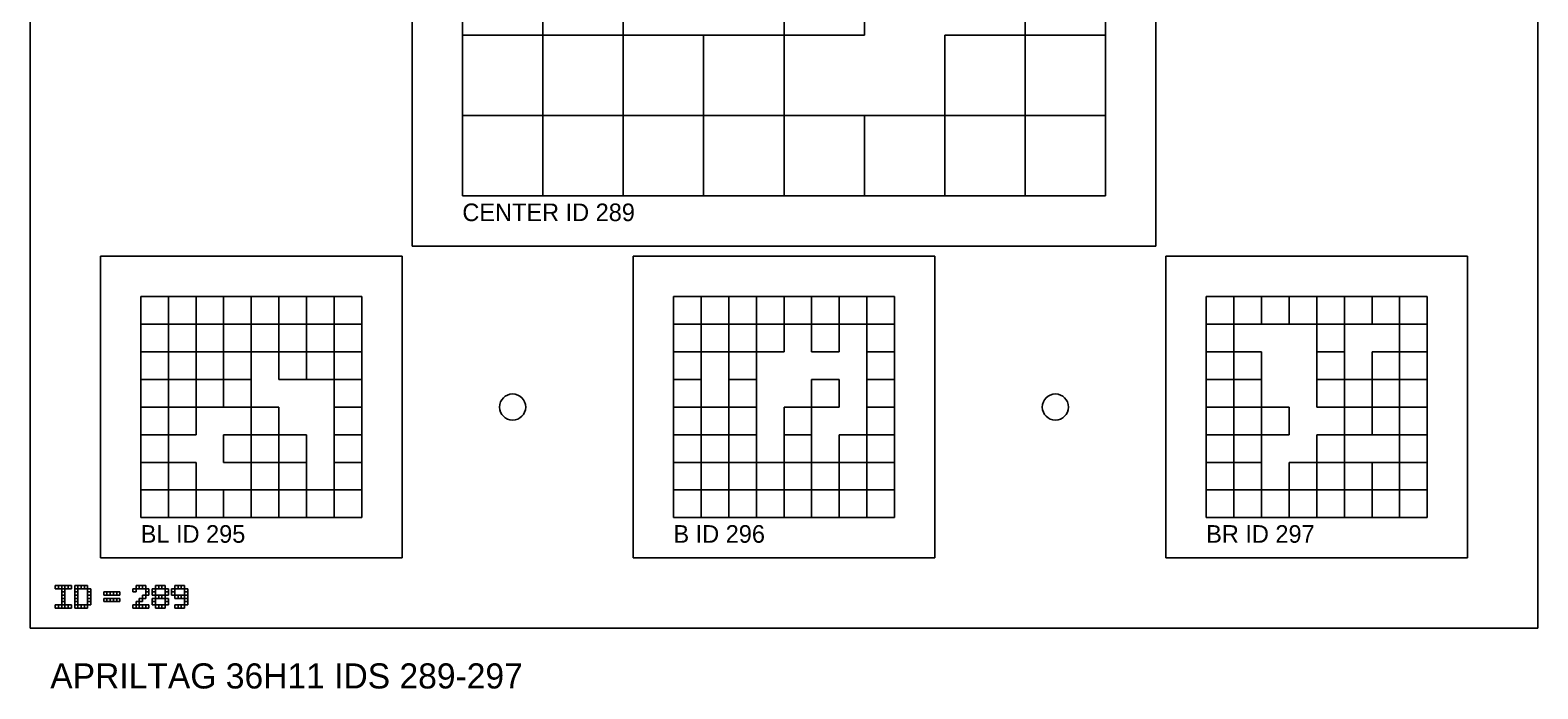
# Model space of a CAD drawing. Extents: x 0 to 1260, y -12 to 1580.
# Drawn here: x 320 to 620, y 1267.9 to 1399 of the extents above; entities that cross this region are included whole.
import ezdxf

# ---------------------------------------------------------------- set-up
doc = ezdxf.new("R2010")
doc.units = 0
for name, color, linetype in [('BLACK_POCKET', 7, 'CONTINUOUS'), ('BOARD_TEXT', 7, 'CONTINUOUS'), ('CUT', 7, 'CONTINUOUS'), ('LABEL', 3, 'CONTINUOUS'), ('MOUNT_HOLE', 6, 'CONTINUOUS'), ('QUIET_ZONE', 5, 'CONTINUOUS'), ('TAG_BOUNDARY', 8, 'CONTINUOUS')]:
    doc.layers.add(name, color=color, linetype=linetype)

msp = doc.modelspace()

# ---------------------------------------------------------------- linework, layer by layer
at = {"layer": 'BLACK_POCKET'}
for p, q in [((406, 1414), (406, 1398)), ((422, 1398), (422, 1414)), ((422, 1414), (422, 1398)), ((438, 1398), (438, 1414)), ((470, 1414), (470, 1398)), ((486, 1398), (486, 1414)), ((518, 1414), (518, 1398)), ((534, 1398), (534, 1414)), ((406, 1398), (422, 1398)), ((422, 1398), (406, 1398)), ((406, 1398), (406, 1382)), ((422, 1398), (438, 1398)), ((422, 1382), (422, 1398)), ((438, 1398), (422, 1398)), ((422, 1398), (422, 1382)), ((438, 1382), (438, 1398)), ((454, 1398), (438, 1398)), ((438, 1398), (438, 1382)), ((454, 1382), (454, 1398)), ((470, 1398), (454, 1398)), ((454, 1398), (454, 1382)), ((470, 1398), (486, 1398)), ((470, 1382), (470, 1398)), ((518, 1398), (502, 1398)), ((502, 1398), (502, 1382)), ((518, 1398), (534, 1398)), ((518, 1382), (518, 1398)), ((534, 1398), (518, 1398)), ((518, 1398), (518, 1382)), ((534, 1382), (534, 1398)), ((406, 1382), (422, 1382)), ((422, 1382), (406, 1382)), ((406, 1382), (406, 1366)), ((422, 1382), (438, 1382)), ((422, 1366), (422, 1382)), ((438, 1382), (422, 1382)), ((422, 1382), (422, 1366)), ((438, 1382), (454, 1382)), ((438, 1366), (438, 1382)), ((454, 1382), (438, 1382)), ((438, 1382), (438, 1366)), ((454, 1382), (470, 1382)), ((454, 1366), (454, 1382)), ((470, 1382), (454, 1382)), ((454, 1382), (454, 1366)), ((470, 1366), (470, 1382)), ((486, 1382), (470, 1382)), ((470, 1382), (470, 1366)), ((486, 1366), (486, 1382)), ((502, 1382), (486, 1382)), ((486, 1382), (486, 1366)), ((502, 1382), (518, 1382)), ((502, 1366), (502, 1382)), ((518, 1382), (502, 1382)), ((502, 1382), (502, 1366)), ((518, 1382), (534, 1382)), ((518, 1366), (518, 1382)), ((534, 1382), (518, 1382)), ((518, 1382), (518, 1366)), ((534, 1366), (534, 1382)), ((406, 1366), (422, 1366)), ((422, 1366), (438, 1366)), ((438, 1366), (454, 1366)), ((454, 1366), (470, 1366)), ((470, 1366), (486, 1366)), ((486, 1366), (502, 1366)), ((502, 1366), (518, 1366)), ((518, 1366), (534, 1366)), ((347.5, 1346), (342, 1346)), ((342, 1346), (342, 1340.5)), ((347.5, 1340.5), (347.5, 1346)), ((353, 1346), (347.5, 1346)), ((347.5, 1346), (347.5, 1340.5)), ((353, 1340.5), (353, 1346)), ((358.5, 1346), (353, 1346)), ((353, 1346), (353, 1340.5)), ((358.5, 1340.5), (358.5, 1346)), ((364, 1346), (358.5, 1346)), ((358.5, 1346), (358.5, 1340.5)), ((364, 1340.5), (364, 1346)), ((369.5, 1346), (364, 1346)), ((364, 1346), (364, 1340.5)), ((369.5, 1340.5), (369.5, 1346)), ((375, 1346), (369.5, 1346)), ((369.5, 1346), (369.5, 1340.5)), ((375, 1340.5), (375, 1346)), ((380.5, 1346), (375, 1346)), ((375, 1346), (375, 1340.5)), ((380.5, 1340.5), (380.5, 1346)), ((386, 1346), (380.5, 1346)), ((380.5, 1346), (380.5, 1340.5)), ((386, 1340.5), (386, 1346)), ((453.5, 1346), (448, 1346)), ((448, 1346), (448, 1340.5)), ((453.5, 1340.5), (453.5, 1346)), ((459, 1346), (453.5, 1346)), ((453.5, 1346), (453.5, 1340.5)), ((459, 1340.5), (459, 1346)), ((464.5, 1346), (459, 1346)), ((459, 1346), (459, 1340.5)), ((464.5, 1340.5), (464.5, 1346)), ((470, 1346), (464.5, 1346)), ((464.5, 1346), (464.5, 1340.5)), ((470, 1340.5), (470, 1346)), ((475.5, 1346), (470, 1346)), ((470, 1346), (470, 1340.5)), ((475.5, 1340.5), (475.5, 1346)), ((481, 1346), (475.5, 1346)), ((475.5, 1346), (475.5, 1340.5)), ((481, 1340.5), (481, 1346)), ((486.5, 1346), (481, 1346)), ((481, 1346), (481, 1340.5)), ((486.5, 1340.5), (486.5, 1346)), ((492, 1346), (486.5, 1346)), ((486.5, 1346), (486.5, 1340.5)), ((492, 1340.5), (492, 1346)), ((559.5, 1346), (554, 1346)), ((554, 1346), (554, 1340.5)), ((559.5, 1340.5), (559.5, 1346)), ((565, 1346), (559.5, 1346)), ((559.5, 1346), (559.5, 1340.5)), ((565, 1340.5), (565, 1346)), ((570.5, 1346), (565, 1346)), ((565, 1346), (565, 1340.5)), ((570.5, 1340.5), (570.5, 1346)), ((576, 1346), (570.5, 1346)), ((570.5, 1346), (570.5, 1340.5)), ((576, 1340.5), (576, 1346)), ((581.5, 1346), (576, 1346)), ((576, 1346), (576, 1340.5)), ((581.5, 1340.5), (581.5, 1346)), ((587, 1346), (581.5, 1346)), ((581.5, 1346), (581.5, 1340.5)), ((587, 1340.5), (587, 1346)), ((592.5, 1346), (587, 1346)), ((587, 1346), (587, 1340.5)), ((592.5, 1340.5), (592.5, 1346)), ((598, 1346), (592.5, 1346)), ((592.5, 1346), (592.5, 1340.5)), ((598, 1340.5), (598, 1346)), ((342, 1340.5), (347.5, 1340.5)), ((347.5, 1340.5), (342, 1340.5)), ((342, 1340.5), (342, 1335)), ((347.5, 1340.5), (353, 1340.5)), ((347.5, 1335), (347.5, 1340.5)), ((353, 1340.5), (347.5, 1340.5)), ((347.5, 1340.5), (347.5, 1335)), ((353, 1340.5), (358.5, 1340.5)), ((353, 1335), (353, 1340.5)), ((358.5, 1340.5), (353, 1340.5)), ((353, 1340.5), (353, 1335)), ((358.5, 1340.5), (364, 1340.5)), ((358.5, 1335), (358.5, 1340.5)), ((364, 1340.5), (369.5, 1340.5)), ((369.5, 1340.5), (364, 1340.5)), ((364, 1340.5), (364, 1335)), ((369.5, 1340.5), (375, 1340.5)), ((369.5, 1335), (369.5, 1340.5)), ((375, 1340.5), (369.5, 1340.5)), ((369.5, 1340.5), (369.5, 1335)), ((375, 1340.5), (380.5, 1340.5)), ((375, 1335), (375, 1340.5)), ((380.5, 1340.5), (375, 1340.5)), ((375, 1340.5), (375, 1335)), ((380.5, 1340.5), (386, 1340.5)), ((380.5, 1335), (380.5, 1340.5)), ((386, 1340.5), (380.5, 1340.5)), ((380.5, 1340.5), (380.5, 1335)), ((386, 1335), (386, 1340.5)), ((448, 1340.5), (453.5, 1340.5)), ((453.5, 1340.5), (448, 1340.5)), ((448, 1340.5), (448, 1335)), ((453.5, 1340.5), (459, 1340.5)), ((453.5, 1335), (453.5, 1340.5)), ((459, 1340.5), (453.5, 1340.5)), ((453.5, 1340.5), (453.5, 1335)), ((459, 1340.5), (464.5, 1340.5)), ((459, 1335), (459, 1340.5)), ((464.5, 1340.5), (470, 1340.5)), ((470, 1340.5), (464.5, 1340.5)), ((464.5, 1340.5), (464.5, 1335)), ((470, 1340.5), (475.5, 1340.5)), ((470, 1335), (470, 1340.5)), ((475.5, 1340.5), (481, 1340.5)), ((481, 1340.5), (475.5, 1340.5)), ((475.5, 1340.5), (475.5, 1335)), ((481, 1340.5), (486.5, 1340.5)), ((481, 1335), (481, 1340.5)), ((486.5, 1340.5), (492, 1340.5)), ((492, 1340.5), (486.5, 1340.5)), ((486.5, 1340.5), (486.5, 1335)), ((492, 1335), (492, 1340.5)), ((554, 1340.5), (559.5, 1340.5)), ((559.5, 1340.5), (554, 1340.5)), ((554, 1340.5), (554, 1335)), ((559.5, 1340.5), (565, 1340.5)), ((559.5, 1335), (559.5, 1340.5)), ((565, 1340.5), (570.5, 1340.5)), ((570.5, 1340.5), (576, 1340.5)), ((576, 1340.5), (581.5, 1340.5)), ((581.5, 1340.5), (576, 1340.5)), ((576, 1340.5), (576, 1335)), ((581.5, 1340.5), (587, 1340.5)), ((581.5, 1335), (581.5, 1340.5)), ((587, 1340.5), (592.5, 1340.5)), ((592.5, 1340.5), (598, 1340.5)), ((598, 1340.5), (592.5, 1340.5)), ((592.5, 1340.5), (592.5, 1335)), ((598, 1335), (598, 1340.5)), ((342, 1335), (347.5, 1335)), ((347.5, 1335), (342, 1335)), ((342, 1335), (342, 1329.5)), ((347.5, 1335), (353, 1335)), ((347.5, 1329.5), (347.5, 1335)), ((353, 1335), (358.5, 1335)), ((358.5, 1335), (353, 1335)), ((353, 1335), (353, 1329.5)), ((358.5, 1329.5), (358.5, 1335)), ((364, 1335), (358.5, 1335)), ((358.5, 1335), (358.5, 1329.5)), ((364, 1335), (369.5, 1335)), ((364, 1329.5), (364, 1335)), ((369.5, 1335), (375, 1335)), ((375, 1335), (369.5, 1335)), ((369.5, 1335), (369.5, 1329.5)), ((375, 1335), (380.5, 1335)), ((375, 1329.5), (375, 1335)), ((380.5, 1335), (375, 1335)), ((375, 1335), (375, 1329.5)), ((380.5, 1335), (386, 1335)), ((380.5, 1329.5), (380.5, 1335)), ((386, 1335), (380.5, 1335)), ((380.5, 1335), (380.5, 1329.5)), ((386, 1329.5), (386, 1335)), ((448, 1335), (453.5, 1335)), ((453.5, 1335), (448, 1335)), ((448, 1335), (448, 1329.5)), ((453.5, 1335), (459, 1335)), ((453.5, 1329.5), (453.5, 1335)), ((464.5, 1335), (459, 1335)), ((459, 1335), (459, 1329.5)), ((464.5, 1335), (470, 1335)), ((464.5, 1329.5), (464.5, 1335)), ((475.5, 1335), (481, 1335)), ((486.5, 1335), (492, 1335)), ((492, 1335), (486.5, 1335)), ((486.5, 1335), (486.5, 1329.5)), ((492, 1329.5), (492, 1335)), ((554, 1335), (559.5, 1335)), ((559.5, 1335), (554, 1335)), ((554, 1335), (554, 1329.5)), ((559.5, 1329.5), (559.5, 1335)), ((565, 1335), (559.5, 1335)), ((559.5, 1335), (559.5, 1329.5)), ((565, 1329.5), (565, 1335)), ((576, 1335), (581.5, 1335)), ((581.5, 1335), (576, 1335)), ((576, 1335), (576, 1329.5)), ((581.5, 1329.5), (581.5, 1335)), ((592.5, 1335), (587, 1335)), ((587, 1335), (587, 1329.5)), ((592.5, 1335), (598, 1335)), ((592.5, 1329.5), (592.5, 1335)), ((598, 1335), (592.5, 1335)), ((592.5, 1335), (592.5, 1329.5)), ((598, 1329.5), (598, 1335)), ((342, 1329.5), (347.5, 1329.5)), ((347.5, 1329.5), (342, 1329.5)), ((342, 1329.5), (342, 1324)), ((347.5, 1324), (347.5, 1329.5)), ((353, 1329.5), (347.5, 1329.5)), ((347.5, 1329.5), (347.5, 1324)), ((353, 1329.5), (358.5, 1329.5)), ((353, 1324), (353, 1329.5)), ((358.5, 1329.5), (353, 1329.5)), ((353, 1329.5), (353, 1324)), ((358.5, 1329.5), (364, 1329.5)), ((358.5, 1324), (358.5, 1329.5)), ((364, 1329.5), (358.5, 1329.5)), ((358.5, 1329.5), (358.5, 1324)), ((364, 1324), (364, 1329.5)), ((369.5, 1329.5), (375, 1329.5)), ((375, 1329.5), (380.5, 1329.5)), ((380.5, 1329.5), (386, 1329.5)), ((386, 1329.5), (380.5, 1329.5)), ((380.5, 1329.5), (380.5, 1324)), ((386, 1324), (386, 1329.5)), ((448, 1329.5), (453.5, 1329.5)), ((453.5, 1329.5), (448, 1329.5)), ((448, 1329.5), (448, 1324)), ((453.5, 1324), (453.5, 1329.5)), ((459, 1329.5), (464.5, 1329.5)), ((464.5, 1329.5), (459, 1329.5)), ((459, 1329.5), (459, 1324)), ((464.5, 1324), (464.5, 1329.5)), ((481, 1329.5), (475.5, 1329.5)), ((475.5, 1329.5), (475.5, 1324)), ((481, 1324), (481, 1329.5)), ((486.5, 1329.5), (492, 1329.5)), ((492, 1329.5), (486.5, 1329.5)), ((486.5, 1329.5), (486.5, 1324)), ((492, 1324), (492, 1329.5)), ((554, 1329.5), (559.5, 1329.5)), ((559.5, 1329.5), (554, 1329.5)), ((554, 1329.5), (554, 1324)), ((559.5, 1329.5), (565, 1329.5)), ((559.5, 1324), (559.5, 1329.5)), ((565, 1329.5), (559.5, 1329.5)), ((559.5, 1329.5), (559.5, 1324)), ((565, 1324), (565, 1329.5)), ((576, 1329.5), (581.5, 1329.5)), ((581.5, 1329.5), (576, 1329.5)), ((576, 1329.5), (576, 1324)), ((581.5, 1324), (581.5, 1329.5)), ((587, 1329.5), (581.5, 1329.5)), ((581.5, 1329.5), (581.5, 1324)), ((587, 1329.5), (592.5, 1329.5)), ((587, 1324), (587, 1329.5)), ((592.5, 1329.5), (598, 1329.5)), ((598, 1329.5), (592.5, 1329.5)), ((592.5, 1329.5), (592.5, 1324)), ((598, 1324), (598, 1329.5)), ((342, 1324), (347.5, 1324)), ((347.5, 1324), (342, 1324)), ((342, 1324), (342, 1318.5)), ((347.5, 1324), (353, 1324)), ((347.5, 1318.5), (347.5, 1324)), ((353, 1324), (347.5, 1324)), ((347.5, 1324), (347.5, 1318.5)), ((353, 1324), (358.5, 1324)), ((353, 1318.5), (353, 1324)), ((358.5, 1324), (364, 1324)), ((369.5, 1324), (364, 1324)), ((364, 1324), (364, 1318.5)), ((369.5, 1318.5), (369.5, 1324)), ((380.5, 1324), (386, 1324)), ((386, 1324), (380.5, 1324)), ((380.5, 1324), (380.5, 1318.5)), ((386, 1318.5), (386, 1324)), ((448, 1324), (453.5, 1324)), ((453.5, 1324), (448, 1324)), ((448, 1324), (448, 1318.5)), ((453.5, 1318.5), (453.5, 1324)), ((459, 1324), (453.5, 1324)), ((453.5, 1324), (453.5, 1318.5)), ((459, 1324), (464.5, 1324)), ((459, 1318.5), (459, 1324)), ((464.5, 1324), (459, 1324)), ((459, 1324), (459, 1318.5)), ((464.5, 1318.5), (464.5, 1324)), ((475.5, 1324), (470, 1324)), ((470, 1324), (470, 1318.5)), ((475.5, 1324), (481, 1324)), ((475.5, 1318.5), (475.5, 1324)), ((486.5, 1324), (492, 1324)), ((492, 1324), (486.5, 1324)), ((486.5, 1324), (486.5, 1318.5)), ((492, 1318.5), (492, 1324)), ((554, 1324), (559.5, 1324)), ((559.5, 1324), (554, 1324)), ((554, 1324), (554, 1318.5)), ((559.5, 1324), (565, 1324)), ((559.5, 1318.5), (559.5, 1324)), ((565, 1324), (559.5, 1324)), ((559.5, 1324), (559.5, 1318.5)), ((565, 1318.5), (565, 1324)), ((570.5, 1324), (565, 1324)), ((565, 1324), (565, 1318.5)), ((570.5, 1318.5), (570.5, 1324)), ((576, 1324), (581.5, 1324)), ((581.5, 1324), (587, 1324)), ((587, 1324), (581.5, 1324)), ((581.5, 1324), (581.5, 1318.5)), ((587, 1318.5), (587, 1324)), ((592.5, 1324), (587, 1324)), ((587, 1324), (587, 1318.5)), ((592.5, 1324), (598, 1324)), ((592.5, 1318.5), (592.5, 1324)), ((598, 1324), (592.5, 1324)), ((592.5, 1324), (592.5, 1318.5)), ((598, 1318.5), (598, 1324)), ((342, 1318.5), (347.5, 1318.5)), ((347.5, 1318.5), (342, 1318.5)), ((342, 1318.5), (342, 1313)), ((347.5, 1318.5), (353, 1318.5)), ((347.5, 1313), (347.5, 1318.5)), ((364, 1318.5), (358.5, 1318.5)), ((358.5, 1318.5), (358.5, 1313)), ((364, 1318.5), (369.5, 1318.5)), ((364, 1313), (364, 1318.5)), ((369.5, 1318.5), (364, 1318.5)), ((364, 1318.5), (364, 1313)), ((369.5, 1313), (369.5, 1318.5)), ((375, 1318.5), (369.5, 1318.5)), ((369.5, 1318.5), (369.5, 1313)), ((375, 1313), (375, 1318.5)), ((380.5, 1318.5), (386, 1318.5)), ((386, 1318.5), (380.5, 1318.5)), ((380.5, 1318.5), (380.5, 1313)), ((386, 1313), (386, 1318.5)), ((448, 1318.5), (453.5, 1318.5)), ((453.5, 1318.5), (448, 1318.5)), ((448, 1318.5), (448, 1313)), ((453.5, 1318.5), (459, 1318.5)), ((453.5, 1313), (453.5, 1318.5)), ((459, 1318.5), (453.5, 1318.5)), ((453.5, 1318.5), (453.5, 1313)), ((459, 1318.5), (464.5, 1318.5)), ((459, 1313), (459, 1318.5)), ((464.5, 1318.5), (459, 1318.5)), ((459, 1318.5), (459, 1313)), ((464.5, 1313), (464.5, 1318.5)), ((470, 1318.5), (475.5, 1318.5)), ((475.5, 1318.5), (470, 1318.5)), ((470, 1318.5), (470, 1313)), ((475.5, 1313), (475.5, 1318.5)), ((486.5, 1318.5), (481, 1318.5)), ((481, 1318.5), (481, 1313)), ((486.5, 1318.5), (492, 1318.5)), ((486.5, 1313), (486.5, 1318.5)), ((492, 1318.5), (486.5, 1318.5)), ((486.5, 1318.5), (486.5, 1313)), ((492, 1313), (492, 1318.5)), ((554, 1318.5), (559.5, 1318.5)), ((559.5, 1318.5), (554, 1318.5)), ((554, 1318.5), (554, 1313)), ((559.5, 1318.5), (565, 1318.5)), ((559.5, 1313), (559.5, 1318.5)), ((565, 1318.5), (559.5, 1318.5)), ((559.5, 1318.5), (559.5, 1313)), ((565, 1318.5), (570.5, 1318.5)), ((565, 1313), (565, 1318.5)), ((581.5, 1318.5), (576, 1318.5)), ((576, 1318.5), (576, 1313)), ((581.5, 1318.5), (587, 1318.5)), ((581.5, 1313), (581.5, 1318.5)), ((587, 1318.5), (592.5, 1318.5)), ((592.5, 1318.5), (598, 1318.5)), ((598, 1318.5), (592.5, 1318.5)), ((592.5, 1318.5), (592.5, 1313)), ((598, 1313), (598, 1318.5)), ((342, 1313), (347.5, 1313)), ((347.5, 1313), (342, 1313)), ((342, 1313), (342, 1307.5)), ((347.5, 1307.5), (347.5, 1313)), ((353, 1313), (347.5, 1313)), ((347.5, 1313), (347.5, 1307.5)), ((353, 1307.5), (353, 1313)), ((358.5, 1313), (364, 1313)), ((364, 1313), (369.5, 1313)), ((369.5, 1313), (364, 1313)), ((364, 1313), (364, 1307.5)), ((369.5, 1313), (375, 1313)), ((369.5, 1307.5), (369.5, 1313)), ((375, 1313), (369.5, 1313)), ((369.5, 1313), (369.5, 1307.5)), ((375, 1307.5), (375, 1313)), ((380.5, 1313), (386, 1313)), ((386, 1313), (380.5, 1313)), ((380.5, 1313), (380.5, 1307.5)), ((386, 1307.5), (386, 1313)), ((448, 1313), (453.5, 1313)), ((453.5, 1313), (448, 1313)), ((448, 1313), (448, 1307.5)), ((453.5, 1313), (459, 1313)), ((453.5, 1307.5), (453.5, 1313)), ((459, 1313), (453.5, 1313)), ((453.5, 1313), (453.5, 1307.5)), ((459, 1313), (464.5, 1313)), ((459, 1307.5), (459, 1313)), ((464.5, 1313), (459, 1313)), ((459, 1313), (459, 1307.5)), ((464.5, 1307.5), (464.5, 1313)), ((470, 1313), (464.5, 1313)), ((464.5, 1313), (464.5, 1307.5)), ((470, 1313), (475.5, 1313)), ((470, 1307.5), (470, 1313)), ((475.5, 1313), (470, 1313)), ((470, 1313), (470, 1307.5)), ((475.5, 1307.5), (475.5, 1313)), ((481, 1313), (475.5, 1313)), ((475.5, 1313), (475.5, 1307.5)), ((481, 1313), (486.5, 1313)), ((481, 1307.5), (481, 1313)), ((486.5, 1313), (481, 1313)), ((481, 1313), (481, 1307.5)), ((486.5, 1313), (492, 1313)), ((486.5, 1307.5), (486.5, 1313)), ((492, 1313), (486.5, 1313)), ((486.5, 1313), (486.5, 1307.5)), ((492, 1307.5), (492, 1313)), ((554, 1313), (559.5, 1313)), ((559.5, 1313), (554, 1313)), ((554, 1313), (554, 1307.5)), ((559.5, 1313), (565, 1313)), ((559.5, 1307.5), (559.5, 1313)), ((565, 1313), (559.5, 1313)), ((559.5, 1313), (559.5, 1307.5)), ((565, 1307.5), (565, 1313)), ((576, 1313), (570.5, 1313)), ((570.5, 1313), (570.5, 1307.5)), ((576, 1313), (581.5, 1313)), ((576, 1307.5), (576, 1313)), ((581.5, 1313), (576, 1313)), ((576, 1313), (576, 1307.5)), ((581.5, 1307.5), (581.5, 1313)), ((587, 1313), (581.5, 1313)), ((581.5, 1313), (581.5, 1307.5)), ((587, 1307.5), (587, 1313)), ((592.5, 1313), (587, 1313)), ((587, 1313), (587, 1307.5)), ((592.5, 1313), (598, 1313)), ((592.5, 1307.5), (592.5, 1313)), ((598, 1313), (592.5, 1313)), ((592.5, 1313), (592.5, 1307.5)), ((598, 1307.5), (598, 1313)), ((342, 1307.5), (347.5, 1307.5)), ((347.5, 1307.5), (342, 1307.5)), ((342, 1307.5), (342, 1302)), ((347.5, 1307.5), (353, 1307.5)), ((347.5, 1302), (347.5, 1307.5)), ((353, 1307.5), (347.5, 1307.5)), ((347.5, 1307.5), (347.5, 1302)), ((353, 1302), (353, 1307.5)), ((358.5, 1307.5), (353, 1307.5)), ((353, 1307.5), (353, 1302)), ((358.5, 1302), (358.5, 1307.5)), ((364, 1307.5), (358.5, 1307.5)), ((358.5, 1307.5), (358.5, 1302)), ((364, 1307.5), (369.5, 1307.5)), ((364, 1302), (364, 1307.5)), ((369.5, 1307.5), (364, 1307.5)), ((364, 1307.5), (364, 1302)), ((369.5, 1307.5), (375, 1307.5)), ((369.5, 1302), (369.5, 1307.5)), ((375, 1307.5), (369.5, 1307.5)), ((369.5, 1307.5), (369.5, 1302)), ((375, 1302), (375, 1307.5)), ((380.5, 1307.5), (375, 1307.5)), ((375, 1307.5), (375, 1302)), ((380.5, 1307.5), (386, 1307.5)), ((380.5, 1302), (380.5, 1307.5)), ((386, 1307.5), (380.5, 1307.5)), ((380.5, 1307.5), (380.5, 1302)), ((386, 1302), (386, 1307.5)), ((448, 1307.5), (453.5, 1307.5)), ((453.5, 1307.5), (448, 1307.5)), ((448, 1307.5), (448, 1302)), ((453.5, 1307.5), (459, 1307.5)), ((453.5, 1302), (453.5, 1307.5)), ((459, 1307.5), (453.5, 1307.5)), ((453.5, 1307.5), (453.5, 1302)), ((459, 1307.5), (464.5, 1307.5)), ((459, 1302), (459, 1307.5)), ((464.5, 1307.5), (459, 1307.5)), ((459, 1307.5), (459, 1302)), ((464.5, 1307.5), (470, 1307.5)), ((464.5, 1302), (464.5, 1307.5)), ((470, 1307.5), (464.5, 1307.5)), ((464.5, 1307.5), (464.5, 1302)), ((470, 1307.5), (475.5, 1307.5)), ((470, 1302), (470, 1307.5)), ((475.5, 1307.5), (470, 1307.5)), ((470, 1307.5), (470, 1302)), ((475.5, 1307.5), (481, 1307.5)), ((475.5, 1302), (475.5, 1307.5)), ((481, 1307.5), (475.5, 1307.5)), ((475.5, 1307.5), (475.5, 1302)), ((481, 1307.5), (486.5, 1307.5)), ((481, 1302), (481, 1307.5)), ((486.5, 1307.5), (481, 1307.5)), ((481, 1307.5), (481, 1302)), ((486.5, 1307.5), (492, 1307.5)), ((486.5, 1302), (486.5, 1307.5)), ((492, 1307.5), (486.5, 1307.5)), ((486.5, 1307.5), (486.5, 1302)), ((492, 1302), (492, 1307.5)), ((554, 1307.5), (559.5, 1307.5)), ((559.5, 1307.5), (554, 1307.5)), ((554, 1307.5), (554, 1302)), ((559.5, 1307.5), (565, 1307.5)), ((559.5, 1302), (559.5, 1307.5)), ((565, 1307.5), (559.5, 1307.5)), ((559.5, 1307.5), (559.5, 1302)), ((565, 1302), (565, 1307.5)), ((570.5, 1307.5), (565, 1307.5)), ((565, 1307.5), (565, 1302)), ((570.5, 1307.5), (576, 1307.5)), ((570.5, 1302), (570.5, 1307.5)), ((576, 1307.5), (570.5, 1307.5)), ((570.5, 1307.5), (570.5, 1302)), ((576, 1307.5), (581.5, 1307.5)), ((576, 1302), (576, 1307.5)), ((581.5, 1307.5), (576, 1307.5)), ((576, 1307.5), (576, 1302)), ((581.5, 1307.5), (587, 1307.5)), ((581.5, 1302), (581.5, 1307.5)), ((587, 1307.5), (581.5, 1307.5)), ((581.5, 1307.5), (581.5, 1302)), ((587, 1307.5), (592.5, 1307.5)), ((587, 1302), (587, 1307.5)), ((592.5, 1307.5), (587, 1307.5)), ((587, 1307.5), (587, 1302)), ((592.5, 1307.5), (598, 1307.5)), ((592.5, 1302), (592.5, 1307.5)), ((598, 1307.5), (592.5, 1307.5)), ((592.5, 1307.5), (592.5, 1302)), ((598, 1302), (598, 1307.5)), ((342, 1302), (347.5, 1302)), ((347.5, 1302), (353, 1302)), ((353, 1302), (358.5, 1302)), ((358.5, 1302), (364, 1302)), ((364, 1302), (369.5, 1302)), ((369.5, 1302), (375, 1302)), ((375, 1302), (380.5, 1302)), ((380.5, 1302), (386, 1302)), ((448, 1302), (453.5, 1302)), ((453.5, 1302), (459, 1302)), ((459, 1302), (464.5, 1302)), ((464.5, 1302), (470, 1302)), ((470, 1302), (475.5, 1302)), ((475.5, 1302), (481, 1302)), ((481, 1302), (486.5, 1302)), ((486.5, 1302), (492, 1302)), ((554, 1302), (559.5, 1302)), ((559.5, 1302), (565, 1302)), ((565, 1302), (570.5, 1302)), ((570.5, 1302), (576, 1302)), ((576, 1302), (581.5, 1302)), ((581.5, 1302), (587, 1302)), ((587, 1302), (592.5, 1302)), ((592.5, 1302), (598, 1302))]:
    msp.add_line(p, q, dxfattribs=at)
at = {"layer": 'BOARD_TEXT'}
for p, q in [((325.642857, 1288.5), (325, 1288.5)), ((325, 1288.5), (325, 1287.857143)), ((325, 1287.857143), (325.642857, 1287.857143)), ((325.642857, 1287.857143), (325.642857, 1288.5)), ((326.285714, 1288.5), (325.642857, 1288.5)), ((325.642857, 1288.5), (325.642857, 1287.857143)), ((325.642857, 1287.857143), (326.285714, 1287.857143)), ((326.285714, 1287.857143), (326.285714, 1288.5)), ((326.928571, 1288.5), (326.285714, 1288.5)), ((326.285714, 1288.5), (326.285714, 1287.857143)), ((326.285714, 1287.857143), (326.928571, 1287.857143)), ((326.928571, 1287.857143), (326.285714, 1287.857143)), ((326.285714, 1287.857143), (326.285714, 1287.214286)), ((326.285714, 1287.214286), (326.928571, 1287.214286)), ((326.928571, 1287.214286), (326.285714, 1287.214286)), ((326.285714, 1287.214286), (326.285714, 1286.571429)), ((326.928571, 1287.857143), (326.928571, 1288.5)), ((327.571429, 1288.5), (326.928571, 1288.5)), ((326.928571, 1288.5), (326.928571, 1287.857143)), ((326.928571, 1287.857143), (327.571429, 1287.857143)), ((326.928571, 1287.214286), (326.928571, 1287.857143)), ((326.928571, 1286.571429), (326.928571, 1287.214286)), ((327.571429, 1287.857143), (327.571429, 1288.5)), ((328.214286, 1288.5), (327.571429, 1288.5)), ((327.571429, 1288.5), (327.571429, 1287.857143)), ((327.571429, 1287.857143), (328.214286, 1287.857143)), ((328.214286, 1287.857143), (328.214286, 1288.5)), ((329.5, 1288.5), (328.857143, 1288.5)), ((328.857143, 1288.5), (328.857143, 1287.857143)), ((328.857143, 1287.857143), (329.5, 1287.857143)), ((329.5, 1287.857143), (328.857143, 1287.857143)), ((328.857143, 1287.857143), (328.857143, 1287.214286)), ((328.857143, 1287.214286), (329.5, 1287.214286)), ((329.5, 1287.214286), (328.857143, 1287.214286)), ((328.857143, 1287.214286), (328.857143, 1286.571429)), ((329.5, 1287.857143), (329.5, 1288.5)), ((330.142857, 1288.5), (329.5, 1288.5)), ((329.5, 1288.5), (329.5, 1287.857143)), ((329.5, 1287.857143), (330.142857, 1287.857143)), ((329.5, 1287.214286), (329.5, 1287.857143)), ((329.5, 1286.571429), (329.5, 1287.214286)), ((330.142857, 1287.857143), (330.142857, 1288.5)), ((330.785714, 1288.5), (330.142857, 1288.5)), ((330.142857, 1288.5), (330.142857, 1287.857143)), ((330.142857, 1287.857143), (330.785714, 1287.857143)), ((330.785714, 1287.857143), (330.785714, 1288.5)), ((331.428571, 1288.5), (330.785714, 1288.5)), ((330.785714, 1288.5), (330.785714, 1287.857143)), ((330.785714, 1287.857143), (331.428571, 1287.857143)), ((331.428571, 1287.857143), (331.428571, 1288.5)), ((332.071429, 1287.857143), (331.428571, 1287.857143)), ((331.428571, 1287.857143), (331.428571, 1287.214286)), ((331.428571, 1287.214286), (332.071429, 1287.214286)), ((332.071429, 1287.214286), (331.428571, 1287.214286)), ((331.428571, 1287.214286), (331.428571, 1286.571429)), ((332.071429, 1287.214286), (332.071429, 1287.857143)), ((332.071429, 1286.571429), (332.071429, 1287.214286)), ((335.285714, 1287.214286), (334.642857, 1287.214286)), ((334.642857, 1287.214286), (334.642857, 1286.571429)), ((335.285714, 1286.571429), (335.285714, 1287.214286)), ((335.928571, 1287.214286), (335.285714, 1287.214286)), ((335.285714, 1287.214286), (335.285714, 1286.571429)), ((335.928571, 1286.571429), (335.928571, 1287.214286)), ((336.571429, 1287.214286), (335.928571, 1287.214286)), ((335.928571, 1287.214286), (335.928571, 1286.571429)), ((336.571429, 1286.571429), (336.571429, 1287.214286)), ((337.214286, 1287.214286), (336.571429, 1287.214286)), ((336.571429, 1287.214286), (336.571429, 1286.571429)), ((337.214286, 1286.571429), (337.214286, 1287.214286)), ((337.857143, 1287.214286), (337.214286, 1287.214286)), ((337.214286, 1287.214286), (337.214286, 1286.571429)), ((337.857143, 1286.571429), (337.857143, 1287.214286)), ((341.071429, 1287.857143), (340.428571, 1287.857143)), ((340.428571, 1287.857143), (340.428571, 1287.214286)), ((340.428571, 1287.214286), (341.071429, 1287.214286)), ((341.714286, 1288.5), (341.071429, 1288.5)), ((341.071429, 1288.5), (341.071429, 1287.857143)), ((341.071429, 1287.857143), (341.714286, 1287.857143)), ((341.071429, 1287.214286), (341.071429, 1287.857143)), ((341.714286, 1287.857143), (341.714286, 1288.5)), ((342.357143, 1288.5), (341.714286, 1288.5)), ((341.714286, 1288.5), (341.714286, 1287.857143)), ((341.714286, 1287.857143), (342.357143, 1287.857143)), ((342.357143, 1287.857143), (342.357143, 1288.5)), ((343, 1288.5), (342.357143, 1288.5)), ((342.357143, 1288.5), (342.357143, 1287.857143)), ((342.357143, 1287.857143), (343, 1287.857143)), ((343, 1287.857143), (343, 1288.5)), ((343.642857, 1287.857143), (343, 1287.857143)), ((343, 1287.857143), (343, 1287.214286)), ((343, 1287.214286), (343.642857, 1287.214286)), ((343.642857, 1287.214286), (343, 1287.214286)), ((343, 1287.214286), (343, 1286.571429)), ((343.642857, 1287.214286), (343.642857, 1287.857143)), ((343.642857, 1286.571429), (343.642857, 1287.214286)), ((344.928571, 1287.857143), (344.285714, 1287.857143)), ((344.285714, 1287.857143), (344.285714, 1287.214286)), ((344.285714, 1287.214286), (344.928571, 1287.214286)), ((344.928571, 1287.214286), (344.285714, 1287.214286)), ((344.285714, 1287.214286), (344.285714, 1286.571429)), ((345.571429, 1288.5), (344.928571, 1288.5)), ((344.928571, 1288.5), (344.928571, 1287.857143)), ((344.928571, 1287.857143), (345.571429, 1287.857143)), ((344.928571, 1287.214286), (344.928571, 1287.857143)), ((344.928571, 1286.571429), (344.928571, 1287.214286)), ((345.571429, 1287.857143), (345.571429, 1288.5)), ((346.214286, 1288.5), (345.571429, 1288.5)), ((345.571429, 1288.5), (345.571429, 1287.857143)), ((345.571429, 1287.857143), (346.214286, 1287.857143)), ((346.214286, 1287.857143), (346.214286, 1288.5)), ((346.857143, 1288.5), (346.214286, 1288.5)), ((346.214286, 1288.5), (346.214286, 1287.857143)), ((346.214286, 1287.857143), (346.857143, 1287.857143)), ((346.857143, 1287.857143), (346.857143, 1288.5)), ((347.5, 1287.857143), (346.857143, 1287.857143)), ((346.857143, 1287.857143), (346.857143, 1287.214286)), ((346.857143, 1287.214286), (347.5, 1287.214286)), ((347.5, 1287.214286), (346.857143, 1287.214286)), ((346.857143, 1287.214286), (346.857143, 1286.571429)), ((347.5, 1287.214286), (347.5, 1287.857143)), ((347.5, 1286.571429), (347.5, 1287.214286)), ((348.785714, 1287.857143), (348.142857, 1287.857143)), ((348.142857, 1287.857143), (348.142857, 1287.214286)), ((348.142857, 1287.214286), (348.785714, 1287.214286)), ((348.785714, 1287.214286), (348.142857, 1287.214286)), ((348.142857, 1287.214286), (348.142857, 1286.571429)), ((349.428571, 1288.5), (348.785714, 1288.5)), ((348.785714, 1288.5), (348.785714, 1287.857143)), ((348.785714, 1287.857143), (349.428571, 1287.857143)), ((348.785714, 1287.214286), (348.785714, 1287.857143)), ((348.785714, 1286.571429), (348.785714, 1287.214286)), ((349.428571, 1287.857143), (349.428571, 1288.5)), ((350.071429, 1288.5), (349.428571, 1288.5)), ((349.428571, 1288.5), (349.428571, 1287.857143)), ((349.428571, 1287.857143), (350.071429, 1287.857143)), ((350.071429, 1287.857143), (350.071429, 1288.5)), ((350.714286, 1288.5), (350.071429, 1288.5)), ((350.071429, 1288.5), (350.071429, 1287.857143)), ((350.071429, 1287.857143), (350.714286, 1287.857143)), ((350.714286, 1287.857143), (350.714286, 1288.5)), ((351.357143, 1287.857143), (350.714286, 1287.857143)), ((350.714286, 1287.857143), (350.714286, 1287.214286)), ((350.714286, 1287.214286), (351.357143, 1287.214286)), ((351.357143, 1287.214286), (350.714286, 1287.214286)), ((350.714286, 1287.214286), (350.714286, 1286.571429)), ((351.357143, 1287.214286), (351.357143, 1287.857143)), ((351.357143, 1286.571429), (351.357143, 1287.214286)), ((325.642857, 1284.642857), (325, 1284.642857)), ((325, 1284.642857), (325, 1284)), ((325, 1284), (325.642857, 1284)), ((325.642857, 1284), (325.642857, 1284.642857)), ((326.285714, 1284.642857), (325.642857, 1284.642857)), ((325.642857, 1284.642857), (325.642857, 1284)), ((325.642857, 1284), (326.285714, 1284)), ((326.285714, 1286.571429), (326.928571, 1286.571429)), ((326.928571, 1286.571429), (326.285714, 1286.571429)), ((326.285714, 1286.571429), (326.285714, 1285.928571)), ((326.285714, 1285.928571), (326.928571, 1285.928571)), ((326.928571, 1285.928571), (326.285714, 1285.928571)), ((326.285714, 1285.928571), (326.285714, 1285.285714)), ((326.285714, 1285.285714), (326.928571, 1285.285714)), ((326.928571, 1285.285714), (326.285714, 1285.285714)), ((326.285714, 1285.285714), (326.285714, 1284.642857)), ((326.285714, 1284.642857), (326.928571, 1284.642857)), ((326.285714, 1284), (326.285714, 1284.642857)), ((326.928571, 1284.642857), (326.285714, 1284.642857)), ((326.285714, 1284.642857), (326.285714, 1284)), ((326.285714, 1284), (326.928571, 1284)), ((326.928571, 1285.928571), (326.928571, 1286.571429)), ((326.928571, 1285.285714), (326.928571, 1285.928571)), ((326.928571, 1284.642857), (326.928571, 1285.285714)), ((326.928571, 1284), (326.928571, 1284.642857)), ((327.571429, 1284.642857), (326.928571, 1284.642857)), ((326.928571, 1284.642857), (326.928571, 1284)), ((326.928571, 1284), (327.571429, 1284)), ((327.571429, 1284), (327.571429, 1284.642857)), ((328.214286, 1284.642857), (327.571429, 1284.642857)), ((327.571429, 1284.642857), (327.571429, 1284)), ((327.571429, 1284), (328.214286, 1284)), ((328.214286, 1284), (328.214286, 1284.642857)), ((328.857143, 1286.571429), (329.5, 1286.571429)), ((329.5, 1286.571429), (328.857143, 1286.571429)), ((328.857143, 1286.571429), (328.857143, 1285.928571)), ((328.857143, 1285.928571), (329.5, 1285.928571)), ((329.5, 1285.928571), (328.857143, 1285.928571)), ((328.857143, 1285.928571), (328.857143, 1285.285714)), ((328.857143, 1285.285714), (329.5, 1285.285714)), ((329.5, 1285.285714), (328.857143, 1285.285714)), ((328.857143, 1285.285714), (328.857143, 1284.642857)), ((328.857143, 1284.642857), (329.5, 1284.642857)), ((329.5, 1284.642857), (328.857143, 1284.642857)), ((328.857143, 1284.642857), (328.857143, 1284)), ((328.857143, 1284), (329.5, 1284)), ((329.5, 1285.928571), (329.5, 1286.571429)), ((329.5, 1285.285714), (329.5, 1285.928571)), ((329.5, 1284.642857), (329.5, 1285.285714)), ((329.5, 1284), (329.5, 1284.642857)), ((330.142857, 1284.642857), (329.5, 1284.642857)), ((329.5, 1284.642857), (329.5, 1284)), ((329.5, 1284), (330.142857, 1284)), ((330.142857, 1284), (330.142857, 1284.642857)), ((330.785714, 1284.642857), (330.142857, 1284.642857)), ((330.142857, 1284.642857), (330.142857, 1284)), ((330.142857, 1284), (330.785714, 1284)), ((330.785714, 1284), (330.785714, 1284.642857)), ((331.428571, 1284.642857), (330.785714, 1284.642857)), ((330.785714, 1284.642857), (330.785714, 1284)), ((330.785714, 1284), (331.428571, 1284)), ((331.428571, 1286.571429), (332.071429, 1286.571429)), ((332.071429, 1286.571429), (331.428571, 1286.571429)), ((331.428571, 1286.571429), (331.428571, 1285.928571)), ((331.428571, 1285.928571), (332.071429, 1285.928571)), ((332.071429, 1285.928571), (331.428571, 1285.928571)), ((331.428571, 1285.928571), (331.428571, 1285.285714)), ((331.428571, 1285.285714), (332.071429, 1285.285714)), ((332.071429, 1285.285714), (331.428571, 1285.285714)), ((331.428571, 1285.285714), (331.428571, 1284.642857)), ((331.428571, 1284.642857), (332.071429, 1284.642857)), ((331.428571, 1284), (331.428571, 1284.642857)), ((332.071429, 1285.928571), (332.071429, 1286.571429)), ((332.071429, 1285.285714), (332.071429, 1285.928571)), ((332.071429, 1284.642857), (332.071429, 1285.285714)), ((334.642857, 1286.571429), (335.285714, 1286.571429)), ((335.285714, 1285.928571), (334.642857, 1285.928571)), ((334.642857, 1285.928571), (334.642857, 1285.285714)), ((334.642857, 1285.285714), (335.285714, 1285.285714)), ((335.285714, 1286.571429), (335.928571, 1286.571429)), ((335.285714, 1285.285714), (335.285714, 1285.928571)), ((335.928571, 1285.928571), (335.285714, 1285.928571)), ((335.285714, 1285.928571), (335.285714, 1285.285714)), ((335.285714, 1285.285714), (335.928571, 1285.285714)), ((335.928571, 1286.571429), (336.571429, 1286.571429)), ((335.928571, 1285.285714), (335.928571, 1285.928571)), ((336.571429, 1285.928571), (335.928571, 1285.928571)), ((335.928571, 1285.928571), (335.928571, 1285.285714)), ((335.928571, 1285.285714), (336.571429, 1285.285714)), ((336.571429, 1286.571429), (337.214286, 1286.571429)), ((336.571429, 1285.285714), (336.571429, 1285.928571)), ((337.214286, 1285.928571), (336.571429, 1285.928571)), ((336.571429, 1285.928571), (336.571429, 1285.285714)), ((336.571429, 1285.285714), (337.214286, 1285.285714)), ((337.214286, 1286.571429), (337.857143, 1286.571429)), ((337.214286, 1285.285714), (337.214286, 1285.928571)), ((337.857143, 1285.928571), (337.214286, 1285.928571)), ((337.214286, 1285.928571), (337.214286, 1285.285714)), ((337.214286, 1285.285714), (337.857143, 1285.285714)), ((337.857143, 1285.285714), (337.857143, 1285.928571)), ((341.071429, 1284.642857), (340.428571, 1284.642857)), ((340.428571, 1284.642857), (340.428571, 1284)), ((340.428571, 1284), (341.071429, 1284)), ((341.714286, 1285.285714), (341.071429, 1285.285714)), ((341.071429, 1285.285714), (341.071429, 1284.642857)), ((341.071429, 1284.642857), (341.714286, 1284.642857)), ((341.071429, 1284), (341.071429, 1284.642857)), ((341.714286, 1284.642857), (341.071429, 1284.642857)), ((341.071429, 1284.642857), (341.071429, 1284)), ((341.071429, 1284), (341.714286, 1284)), ((342.357143, 1285.928571), (341.714286, 1285.928571)), ((341.714286, 1285.928571), (341.714286, 1285.285714)), ((341.714286, 1285.285714), (342.357143, 1285.285714)), ((341.714286, 1284.642857), (341.714286, 1285.285714)), ((341.714286, 1284), (341.714286, 1284.642857)), ((342.357143, 1284.642857), (341.714286, 1284.642857)), ((341.714286, 1284.642857), (341.714286, 1284)), ((341.714286, 1284), (342.357143, 1284)), ((343, 1286.571429), (342.357143, 1286.571429)), ((342.357143, 1286.571429), (342.357143, 1285.928571)), ((342.357143, 1285.928571), (343, 1285.928571)), ((342.357143, 1285.285714), (342.357143, 1285.928571)), ((342.357143, 1284), (342.357143, 1284.642857)), ((343, 1284.642857), (342.357143, 1284.642857)), ((342.357143, 1284.642857), (342.357143, 1284)), ((342.357143, 1284), (343, 1284)), ((343, 1286.571429), (343.642857, 1286.571429)), ((343, 1285.928571), (343, 1286.571429)), ((343, 1284), (343, 1284.642857)), ((343.642857, 1284.642857), (343, 1284.642857)), ((343, 1284.642857), (343, 1284)), ((343, 1284), (343.642857, 1284)), ((343.642857, 1284), (343.642857, 1284.642857)), ((344.285714, 1286.571429), (344.928571, 1286.571429)), ((344.928571, 1285.928571), (344.285714, 1285.928571)), ((344.285714, 1285.928571), (344.285714, 1285.285714)), ((344.285714, 1285.285714), (344.928571, 1285.285714)), ((344.928571, 1285.285714), (344.285714, 1285.285714)), ((344.285714, 1285.285714), (344.285714, 1284.642857)), ((344.285714, 1284.642857), (344.928571, 1284.642857)), ((345.571429, 1286.571429), (344.928571, 1286.571429)), ((344.928571, 1286.571429), (344.928571, 1285.928571)), ((344.928571, 1285.928571), (345.571429, 1285.928571)), ((344.928571, 1285.285714), (344.928571, 1285.928571)), ((344.928571, 1284.642857), (344.928571, 1285.285714)), ((345.571429, 1284.642857), (344.928571, 1284.642857)), ((344.928571, 1284.642857), (344.928571, 1284)), ((344.928571, 1284), (345.571429, 1284)), ((345.571429, 1285.928571), (345.571429, 1286.571429)), ((346.214286, 1286.571429), (345.571429, 1286.571429)), ((345.571429, 1286.571429), (345.571429, 1285.928571)), ((345.571429, 1285.928571), (346.214286, 1285.928571)), ((345.571429, 1284), (345.571429, 1284.642857)), ((346.214286, 1284.642857), (345.571429, 1284.642857)), ((345.571429, 1284.642857), (345.571429, 1284)), ((345.571429, 1284), (346.214286, 1284)), ((346.214286, 1285.928571), (346.214286, 1286.571429)), ((346.857143, 1286.571429), (346.214286, 1286.571429)), ((346.214286, 1286.571429), (346.214286, 1285.928571)), ((346.214286, 1285.928571), (346.857143, 1285.928571)), ((346.214286, 1284), (346.214286, 1284.642857)), ((346.857143, 1284.642857), (346.214286, 1284.642857)), ((346.214286, 1284.642857), (346.214286, 1284)), ((346.214286, 1284), (346.857143, 1284)), ((346.857143, 1286.571429), (347.5, 1286.571429)), ((346.857143, 1285.928571), (346.857143, 1286.571429)), ((347.5, 1285.928571), (346.857143, 1285.928571)), ((346.857143, 1285.928571), (346.857143, 1285.285714)), ((346.857143, 1285.285714), (347.5, 1285.285714)), ((347.5, 1285.285714), (346.857143, 1285.285714)), ((346.857143, 1285.285714), (346.857143, 1284.642857)), ((346.857143, 1284.642857), (347.5, 1284.642857)), ((346.857143, 1284), (346.857143, 1284.642857)), ((347.5, 1285.285714), (347.5, 1285.928571)), ((347.5, 1284.642857), (347.5, 1285.285714)), ((348.142857, 1286.571429), (348.785714, 1286.571429)), ((349.428571, 1286.571429), (348.785714, 1286.571429)), ((348.785714, 1286.571429), (348.785714, 1285.928571)), ((348.785714, 1285.928571), (349.428571, 1285.928571)), ((349.428571, 1284.642857), (348.785714, 1284.642857)), ((348.785714, 1284.642857), (348.785714, 1284)), ((348.785714, 1284), (349.428571, 1284)), ((349.428571, 1285.928571), (349.428571, 1286.571429)), ((350.071429, 1286.571429), (349.428571, 1286.571429)), ((349.428571, 1286.571429), (349.428571, 1285.928571)), ((349.428571, 1285.928571), (350.071429, 1285.928571)), ((349.428571, 1284), (349.428571, 1284.642857)), ((350.071429, 1284.642857), (349.428571, 1284.642857)), ((349.428571, 1284.642857), (349.428571, 1284)), ((349.428571, 1284), (350.071429, 1284)), ((350.071429, 1285.928571), (350.071429, 1286.571429)), ((350.714286, 1286.571429), (350.071429, 1286.571429)), ((350.071429, 1286.571429), (350.071429, 1285.928571)), ((350.071429, 1285.928571), (350.714286, 1285.928571)), ((350.071429, 1284), (350.071429, 1284.642857)), ((350.714286, 1284.642857), (350.071429, 1284.642857)), ((350.071429, 1284.642857), (350.071429, 1284)), ((350.071429, 1284), (350.714286, 1284)), ((350.714286, 1286.571429), (351.357143, 1286.571429)), ((350.714286, 1285.928571), (350.714286, 1286.571429)), ((351.357143, 1286.571429), (350.714286, 1286.571429)), ((350.714286, 1286.571429), (350.714286, 1285.928571)), ((350.714286, 1285.928571), (351.357143, 1285.928571)), ((351.357143, 1285.928571), (350.714286, 1285.928571)), ((350.714286, 1285.928571), (350.714286, 1285.285714)), ((350.714286, 1285.285714), (351.357143, 1285.285714)), ((351.357143, 1285.285714), (350.714286, 1285.285714)), ((350.714286, 1285.285714), (350.714286, 1284.642857)), ((350.714286, 1284.642857), (351.357143, 1284.642857)), ((350.714286, 1284), (350.714286, 1284.642857)), ((351.357143, 1285.928571), (351.357143, 1286.571429)), ((351.357143, 1285.285714), (351.357143, 1285.928571)), ((351.357143, 1284.642857), (351.357143, 1285.285714))]:
    msp.add_line(p, q, dxfattribs=at)
at = {"layer": 'CUT'}
for p, q in [((320, 1580), (320, 1280)), ((620, 1280), (620, 1580)), ((320, 1280), (620, 1280))]:
    msp.add_line(p, q, dxfattribs=at)
at = {"layer": 'MOUNT_HOLE'}
for centre in [(416, 1324), (524, 1324)]:
    msp.add_circle(centre, 2.6, dxfattribs=at)
at = {"layer": 'QUIET_ZONE'}
for p, q in [((396, 1504), (396, 1356)), ((544, 1356), (544, 1504)), ((396, 1356), (544, 1356)), ((394, 1354), (334, 1354)), ((334, 1354), (334, 1294)), ((394, 1294), (394, 1354)), ((500, 1354), (440, 1354)), ((440, 1354), (440, 1294)), ((500, 1294), (500, 1354)), ((606, 1354), (546, 1354)), ((546, 1354), (546, 1294)), ((606, 1294), (606, 1354)), ((334, 1294), (394, 1294)), ((440, 1294), (500, 1294)), ((546, 1294), (606, 1294))]:
    msp.add_line(p, q, dxfattribs=at)
at = {"layer": 'TAG_BOUNDARY'}
for p, q in [((406, 1494), (406, 1366)), ((534, 1366), (534, 1494)), ((406, 1366), (534, 1366)), ((386, 1346), (342, 1346)), ((342, 1346), (342, 1302)), ((386, 1302), (386, 1346)), ((492, 1346), (448, 1346)), ((448, 1346), (448, 1302)), ((492, 1302), (492, 1346)), ((598, 1346), (554, 1346)), ((554, 1346), (554, 1302)), ((598, 1302), (598, 1346)), ((342, 1302), (386, 1302)), ((448, 1302), (492, 1302)), ((554, 1302), (598, 1302))]:
    msp.add_line(p, q, dxfattribs=at)

# ---------------------------------------------------------------- texts
at = {"layer": 'LABEL'}
for s, height, p in [('CENTER ID 289', 3.5, (406, 1361)), ('BL ID 295', 3.5, (342, 1297)), ('B ID 296', 3.5, (448, 1297)), ('BR ID 297', 3.5, (554, 1297)), ('APRILTAG 36H11 IDS 289-297', 5, (324, 1268))]:
    msp.add_text(s, height=height, dxfattribs=at).set_placement(p)

doc.saveas('drawing.dxf')
